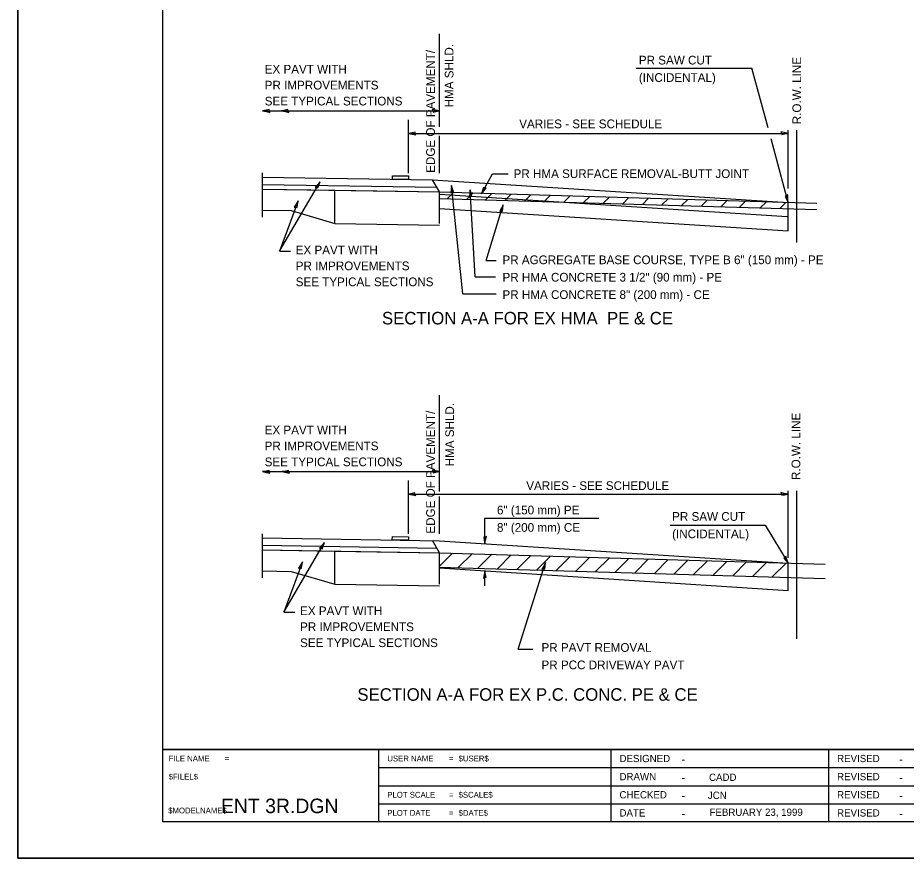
# Model space of a CAD drawing. Extents: x 69745 to 71785, y 66535 to 66975.
# Drawn here: x 69745 to 69990, y 66534.8 to 66766.6 of the extents above; entities that cross this region are included whole.
import ezdxf

# ---------------------------------------------------------------- set-up
doc = ezdxf.new("R2010")
doc.units = 0
for name, color, linetype in [('Design_EX_Roadway Dimensions', 7, 'Continuous'), ('Design_PR_EOP', 7, 'Continuous'), ('Design_PR_PMK Symbols', 7, 'Continuous'), ('Design_PR_Roadway Notes', 7, 'Continuous'), ('Design_PR_Sidewalk', 7, 'Continuous'), ('Level 48', 7, 'Continuous'), ('Removal_Items', 7, 'Continuous'), ('ROW_EX ROW Line', 7, 'Continuous'), ('Sheets_50 Reference Boundary', 7, 'Continuous'), ('Sheets_General Details', 7, 'Continuous'), ('Sheets_Printer Plotting Border', 7, 'Continuous'), ('Topo_Curb and Gutter', 7, 'Continuous'), ('Topo_EOP', 7, 'Continuous'), ('Topo_Sidewalk', 7, 'Continuous')]:
    doc.layers.add(name, color=color, linetype=linetype)

msp = doc.modelspace()

# ---------------------------------------------------------------- linework, layer by layer
at = {"layer": 'Design_EX_Roadway Dimensions'}
for p, q in [((69861.3, 66736.56), (69861.3, 66762.22)), ((69915.56, 66752.75), (69947.45, 66752.75)), ((69951.88, 66736.31), (69947.45, 66752.75)), ((69812.54, 66740.94), (69861.31, 66740.94)), ((69852.78, 66723.79), (69852.78, 66738.5)), ((69852.78, 66734.75), (69957.42, 66734.75)), ((69957.42, 66719.51), (69957.42, 66735.65)), ((69861.31, 66723.79), (69861.31, 66734.07)), ((69957.42, 66715.72), (69952.7, 66733.27)), ((69872.87, 66718.08), (69875.89, 66723.54)), ((69875.89, 66723.54), (69880.27, 66723.54)), ((69817.18, 66702.27), (69828.37, 66721.42)), ((69867.72, 66690.53), (69864.64, 66720.38)), ((69871.15, 66695.16), (69869.79, 66719.18)), ((69822.3, 66716.12), (69817.18, 66702.27)), ((69874.19, 66699.71), (69878.89, 66715.06)), ((69817.18, 66702.27), (69820.18, 66702.27)), ((69874.19, 66699.71), (69876.94, 66699.71)), ((69871.15, 66695.16), (69876.78, 66695.16)), ((69867.72, 66690.53), (69876.95, 66690.53)), ((69861.3, 66636.01), (69861.3, 66662.54)), ((69812.53, 66641.46), (69817.92, 66641.46)), ((69817.92, 66641.46), (69861.3, 66641.46)), ((69852.77, 66624.3), (69852.77, 66639.02)), ((69852.77, 66635.26), (69957.42, 66635.26)), ((69861.3, 66624.3), (69861.3, 66634.58)), ((69957.42, 66617.73), (69957.42, 66636.16)), ((69873.83, 66628.62), (69905.19, 66628.62)), ((69873.83, 66621.59), (69873.83, 66628.62)), ((69924.94, 66626.68), (69951.08, 66626.68)), ((69951.08, 66626.68), (69957.42, 66616.23)), ((69818.39, 66602.75), (69829.58, 66621.9)), ((69823.51, 66616.6), (69818.39, 66602.75)), ((69882.95, 66592.47), (69890.54, 66616.38)), ((69873.83, 66609.93), (69873.83, 66614.1)), ((69818.39, 66602.75), (69821.39, 66602.75)), ((69882.95, 66592.47), (69887.02, 66592.47))]:
    msp.add_line(p, q, dxfattribs=at)
for points in [[(69814.54, 66740.53), (69814.38, 66740.91), (69814.32, 66741.28), (69813.54, 66741.12), (69812.54, 66740.94), (69813.61, 66740.75)], [(69819.73, 66740.53), (69819.57, 66740.91), (69819.51, 66741.28), (69818.73, 66741.12), (69817.73, 66740.94), (69818.8, 66740.75)], [(69859.31, 66741.36), (69859.48, 66740.98), (69859.54, 66740.61), (69860.31, 66740.77), (69861.31, 66740.94), (69860.25, 66741.14)], [(69854.78, 66734.34), (69854.62, 66734.72), (69854.56, 66735.09), (69853.78, 66734.93), (69852.78, 66734.75), (69853.85, 66734.56)], [(69955.42, 66735.17), (69955.59, 66734.79), (69955.65, 66734.42), (69956.42, 66734.58), (69957.42, 66734.75), (69956.36, 66734.95)], [(69827.04, 66719.88), (69827.45, 66719.83), (69827.8, 66719.71), (69828.04, 66720.46), (69828.37, 66721.42), (69827.69, 66720.58)], [(69864.42, 66718.35), (69864.79, 66718.55), (69865.15, 66718.65), (69864.91, 66719.41), (69864.64, 66720.38), (69864.55, 66719.3)], [(69874.21, 66719.62), (69873.79, 66719.67), (69873.44, 66719.79), (69873.2, 66719.03), (69872.87, 66718.08), (69873.56, 66718.92)], [(69869.48, 66717.16), (69869.86, 66717.35), (69870.22, 66717.43), (69870.02, 66718.19), (69869.79, 66719.18), (69869.65, 66718.11)], [(69957.31, 66717.76), (69956.98, 66717.5), (69956.64, 66717.35), (69957, 66716.64), (69957.42, 66715.72), (69957.33, 66716.8)], [(69821.26, 66714.37), (69821.68, 66714.4), (69822.05, 66714.34), (69822.14, 66715.12), (69822.3, 66716.12), (69821.77, 66715.18)], [(69877.9, 66713.27), (69878.32, 66713.31), (69878.69, 66713.26), (69878.76, 66714.05), (69878.89, 66715.06), (69878.39, 66714.09)], [(69814.53, 66641.04), (69814.37, 66641.42), (69814.3, 66641.79), (69813.53, 66641.63), (69812.53, 66641.46), (69813.6, 66641.26)], [(69819.92, 66641.04), (69819.76, 66641.42), (69819.7, 66641.79), (69818.92, 66641.63), (69817.92, 66641.46), (69818.99, 66641.26)], [(69859.3, 66641.88), (69859.47, 66641.49), (69859.53, 66641.12), (69860.3, 66641.29), (69861.3, 66641.46), (69860.24, 66641.65)], [(69854.77, 66634.84), (69854.61, 66635.23), (69854.54, 66635.6), (69853.77, 66635.44), (69852.77, 66635.26), (69853.84, 66635.07)], [(69955.42, 66635.68), (69955.59, 66635.3), (69955.65, 66634.93), (69956.42, 66635.09), (69957.42, 66635.26), (69956.36, 66635.46)], [(69828.24, 66620.36), (69828.66, 66620.31), (69829.01, 66620.19), (69829.25, 66620.94), (69829.58, 66621.9), (69828.89, 66621.06)], [(69874.25, 66623.59), (69873.86, 66623.43), (69873.5, 66623.36), (69873.66, 66622.59), (69873.83, 66621.59), (69874.02, 66622.66)], [(69822.47, 66614.85), (69822.88, 66614.88), (69823.25, 66614.82), (69823.35, 66615.6), (69823.51, 66616.6), (69822.98, 66615.66)], [(69956.74, 66618.15), (69956.5, 66617.82), (69956.22, 66617.57), (69956.76, 66616.99), (69957.42, 66616.23), (69957.04, 66617.24)], [(69889.54, 66614.6), (69889.95, 66614.64), (69890.32, 66614.59), (69890.41, 66615.38), (69890.54, 66616.38), (69890.03, 66615.42)], [(69873.41, 66612.1), (69873.8, 66612.26), (69874.16, 66612.32), (69874, 66613.1), (69873.83, 66614.1), (69873.64, 66613.03)]]:
    msp.add_lwpolyline(points, close=True, dxfattribs=at)
at = {"layer": 'Design_PR_EOP'}
for p, q in [((69812.53, 66722.67), (69859.37, 66721.94)), ((69861.3, 66718.59), (69859.37, 66721.94)), ((69812.53, 66720.63), (69860.56, 66719.87)), ((69812.51, 66719.36), (69861.29, 66718.59)), ((69812.53, 66623.18), (69861.32, 66622.41)), ((69861.29, 66619.1), (69859.36, 66622.45)), ((69812.51, 66619.87), (69861.29, 66619.1)), ((69812.53, 66621.14), (69860.55, 66620.39))]:
    msp.add_line(p, q, dxfattribs=at)
at = {"layer": 'Design_PR_PMK Symbols'}
for points in [[(69848.31, 66723.07), (69852.78, 66723), (69852.77, 66722.04), (69848.3, 66722.11)], [(69848.3, 66623.58), (69852.77, 66623.51), (69852.76, 66622.55), (69848.29, 66622.62)]]:
    msp.add_lwpolyline(points, close=True, dxfattribs=at)
at = {"layer": 'Design_PR_Roadway Notes'}
msp.add_line((69812.53, 66711.63), (69812.53, 66723.82), dxfattribs=at)
at = {"layer": 'Design_PR_Sidewalk'}
for p, q in [((69859.37, 66721.94), (69957.42, 66715.72)), ((69861.3, 66717.96), (69957.17, 66711.79)), ((69957.42, 66707.83), (69957.42, 66715.72)), ((69861.3, 66714.02), (69957.42, 66707.83)), ((69861.32, 66622.41), (69957.42, 66616.23)), ((69861.3, 66614.9), (69861.3, 66619.1)), ((69861.3, 66614.9), (69957.42, 66608.72)), ((69957.42, 66608.72), (69957.42, 66616.23))]:
    msp.add_line(p, q, dxfattribs=at)
at = {"layer": 'Level 48'}
msp.add_lwpolyline([(69745.03, 66974.85), (70425.03, 66974.85), (70425.03, 66534.85), (69745.03, 66534.85)], close=True, dxfattribs=at)
at = {"layer": 'Removal_Items'}
for p, q in [((69863.47, 66716.76), (69865.18, 66718.47)), ((69868.87, 66716.6), (69870.59, 66718.31)), ((69873.98, 66716.44), (69875.7, 66718.16)), ((69879.39, 66716.28), (69881.1, 66718)), ((69884.79, 66716.12), (69886.51, 66717.83)), ((69890.2, 66715.96), (69891.91, 66717.67)), ((69895.6, 66715.8), (69897.32, 66717.51)), ((69901.01, 66715.64), (69902.73, 66717.35)), ((69906.42, 66715.48), (69908.13, 66717.19)), ((69911.82, 66715.31), (69913.54, 66717.03)), ((69917.23, 66715.15), (69918.94, 66716.87)), ((69922.63, 66714.99), (69924.35, 66716.71)), ((69928.04, 66714.83), (69929.76, 66716.55)), ((69933.45, 66714.67), (69935.16, 66716.38)), ((69938.85, 66714.51), (69940.57, 66716.22)), ((69944.02, 66714.38), (69945.74, 66716.1)), ((69949.74, 66714.18), (69951.45, 66715.9)), ((69955.14, 66714.02), (69956.82, 66715.7)), ((69861.3, 66615.41), (69864.88, 66618.99)), ((69866.47, 66615), (69870.29, 66618.83)), ((69871.87, 66614.84), (69875.7, 66618.67)), ((69877.28, 66614.68), (69881.1, 66618.5)), ((69882.68, 66614.52), (69886.51, 66618.34)), ((69888.09, 66614.36), (69891.91, 66618.18)), ((69893.49, 66614.2), (69897.32, 66618.02)), ((69898.9, 66614.04), (69902.73, 66617.86)), ((69904.33, 66613.9), (69908.13, 66617.7)), ((69909.71, 66613.71), (69913.54, 66617.54)), ((69915.12, 66613.55), (69918.94, 66617.38)), ((69920.53, 66613.39), (69924.35, 66617.21)), ((69925.93, 66613.23), (69929.76, 66617.06)), ((69931.34, 66613.07), (69935.16, 66616.89)), ((69936.74, 66612.91), (69940.57, 66616.73)), ((69942.15, 66612.75), (69945.97, 66616.57)), ((69947.63, 66612.58), (69951.46, 66616.4)), ((69953.04, 66612.42), (69956.86, 66616.24))]:
    msp.add_line(p, q, dxfattribs=at)
at = {"layer": 'ROW_EX ROW Line'}
for p, q in [((69959.8, 66704.62), (69959.8, 66735.65)), ((69959.8, 66595.33), (69959.8, 66636.16))]:
    msp.add_line(p, q, dxfattribs=at)
at = {"layer": 'Sheets_50 Reference Boundary'}
msp.add_lwpolyline([(69785.03, 66964.85), (70415.03, 66964.85), (70415.03, 66564.85), (69785.03, 66564.85)], close=True, dxfattribs=at)
at = {"layer": 'Sheets_General Details'}
for p, q in [((69745.03, 66974.85), (69745.03, 66534.85)), ((69785.03, 66564.85), (70415.03, 66564.85)), ((69844.52, 66564.85), (69844.52, 66544.85)), ((69908.52, 66564.85), (69908.52, 66544.85)), ((69968.52, 66564.85), (69968.52, 66544.85)), ((69844.52, 66559.85), (70028.52, 66559.85)), ((69844.52, 66554.85), (70028.52, 66554.85)), ((69844.52, 66549.85), (70028.52, 66549.85)), ((70425.03, 66534.85), (69745.03, 66534.85))]:
    msp.add_line(p, q, dxfattribs=at)
msp.add_lwpolyline([(69785.03, 66964.85), (70415.03, 66964.85), (70415.03, 66544.85), (69785.03, 66544.85)], close=True, dxfattribs=at)
at = {"layer": 'Sheets_Printer Plotting Border'}
msp.add_lwpolyline([(69745.03, 66534.85), (70425.03, 66534.85), (70425.03, 66974.85), (69745.03, 66974.85)], close=True, dxfattribs=at)
at = {"layer": 'Topo_Curb and Gutter'}
for p, q in [((69832.48, 66719.04), (69861.3, 66718.59)), ((69861.3, 66709.92), (69861.3, 66718.59)), ((69832.48, 66709.92), (69861.3, 66709.46)), ((69832.48, 66619.53), (69861.3, 66619.08)), ((69861.3, 66610.42), (69861.3, 66619.1)), ((69832.48, 66610.42), (69861.3, 66609.97))]:
    msp.add_line(p, q, dxfattribs=at)
at = {"layer": 'Topo_EOP'}
for p, q in [((69812.53, 66719.36), (69832.48, 66719.04)), ((69832.48, 66709.92), (69832.48, 66719.02)), ((69812.53, 66713.55), (69820.44, 66713.43)), ((69820.44, 66713.43), (69832.48, 66709.92)), ((69812.53, 66612.14), (69812.53, 66624.33)), ((69812.53, 66619.87), (69832.48, 66619.55)), ((69832.48, 66610.42), (69832.48, 66619.53)), ((69812.53, 66614.06), (69820.44, 66613.93)), ((69820.44, 66613.93), (69832.48, 66610.42))]:
    msp.add_line(p, q, dxfattribs=at)
at = {"layer": 'Topo_Sidewalk'}
for p, q in [((69861.3, 66718.59), (69965.35, 66715.48)), ((69861.25, 66716.82), (69965.3, 66713.72)), ((69861.3, 66619.1), (69967.59, 66615.93)), ((69861.19, 66615.16), (69967.66, 66611.99))]:
    msp.add_line(p, q, dxfattribs=at)

# ---------------------------------------------------------------- texts
at = {"layer": 'Design_EX_Roadway Dimensions'}
for s, p in [('HMA SHLD.', (69865.15, 66741.92)), ('EDGE OF PAVEMENT/', (69860.03, 66723.87)), ('EDGE OF PAVEMENT/', (69860.03, 66624.38)), ('HMA SHLD.', (69865.3, 66642.92))]:
    msp.add_text(s, height=2.4, rotation=90, dxfattribs=at).set_placement(p)
for s, p in [('PR SAW CUT', (69916.26, 66753.74)), ('EX PAVT WITH', (69813.11, 66751.24)), ('(INCIDENTAL)', (69916.26, 66748.94)), ('PR IMPROVEMENTS', (69813.11, 66746.84)), ('SEE TYPICAL SECTIONS', (69813.11, 66742.44)), ('VARIES - SEE SCHEDULE', (69883.28, 66736.16)), ('PR HMA SURFACE REMOVAL-BUTT JOINT', (69881.73, 66722.42)), ('EX PAVT WITH', (69821.66, 66701.4)), ('PR AGGREGATE BASE COURSE, TYPE B 6" (150 mm) - PE', (69878.66, 66698.67)), ('PR IMPROVEMENTS', (69821.66, 66697)), ('SEE TYPICAL SECTIONS', (69821.66, 66692.6)), ('PR HMA CONCRETE 3 1/2" (90 mm) - PE', (69878.66, 66693.87)), ('PR HMA CONCRETE 8" (200 mm) - CE', (69878.66, 66689.07)), ('EX PAVT WITH', (69813.1, 66651.75)), ('PR IMPROVEMENTS', (69813.1, 66647.35)), ('SEE TYPICAL SECTIONS', (69813.1, 66642.95)), ('VARIES - SEE SCHEDULE', (69885.22, 66636.4)), ('6" (150 mm) PE', (69877.15, 66629.67)), ('PR SAW CUT', (69925.43, 66627.9)), ('8" (200 mm) CE', (69877.15, 66624.87)), ('(INCIDENTAL)', (69925.43, 66623.1)), ('EX PAVT WITH', (69822.87, 66601.88)), ('PR IMPROVEMENTS', (69822.87, 66597.48)), ('SEE TYPICAL SECTIONS', (69822.87, 66593.08)), ('PR PAVT REMOVAL', (69889.42, 66591.77)), ('PR PCC DRIVEWAY PAVT', (69889.42, 66586.97))]:
    msp.add_text(s, height=2.4, dxfattribs=at).set_placement(p)
at = {"layer": 'ROW_EX ROW Line'}
for p in [(69961, 66737.26), (69960.77, 66639.15)]:
    msp.add_text('R.O.W. LINE', height=2.4, rotation=90, dxfattribs=at).set_placement(p)
at = {"layer": 'Sheets_General Details'}
for s, height, p in [('SECTION A-A FOR EX HMA  PE & CE', 3.45, (69845.44, 66682.06)), ('SECTION A-A FOR EX P.C. CONC. PE & CE', 3.45, (69838.67, 66578.28)), ('DESIGNED', 2, (69910.92, 66561.35)), ('REVISED', 2, (69970.92, 66561.35)), ('-', 2.4, (69928, 66560.95)), ('-', 2.4, (69988, 66560.95)), ('DRAWN', 2, (69910.92, 66556.35)), ('CADD', 2, (69935.6, 66556.18)), ('REVISED', 2, (69970.92, 66556.35)), ('-', 2.4, (69928, 66555.95)), ('-', 2.4, (69988, 66555.95)), ('CHECKED', 2, (69910.92, 66551.35)), ('JCN', 2, (69935.29, 66551.21)), ('REVISED', 2, (69970.92, 66551.35)), ('ENT 3R.DGN', 4, (69801.05, 66547.28)), ('-', 2.4, (69928, 66550.95)), ('-', 2.4, (69988, 66550.95)), ('DATE', 2, (69910.92, 66546.35)), ('FEBRUARY 23, 1999', 1.9995, (69935.74, 66546.54)), ('REVISED', 2, (69970.92, 66546.35)), ('-', 2.4, (69928, 66545.95)), ('-', 2.4, (69988, 66545.95))]:
    msp.add_text(s, height=height, dxfattribs=at).set_placement(p)
for s, p in [('FILE NAME', (69786.63, 66561.55)), ('=', (69802.08, 66561.55)), ('USER NAME', (69846.92, 66561.55)), ('=', (69863.87, 66561.55)), ('$USER$', (69866.56, 66561.55)), ('$FILEL$', (69786.63, 66556.55)), ('PLOT SCALE', (69846.92, 66551.55)), ('$SCALE$', (69866.56, 66551.55)), ('=', (69863.87, 66551.55)), ('$MODELNAME$', (69786.5, 66547.21)), ('PLOT DATE', (69846.92, 66546.55)), ('$DATE$', (69866.56, 66546.55)), ('=', (69863.87, 66546.55))]:
    msp.add_text(s, height=1.6, rotation=360, dxfattribs=at).set_placement(p)

doc.saveas('drawing.dxf')
